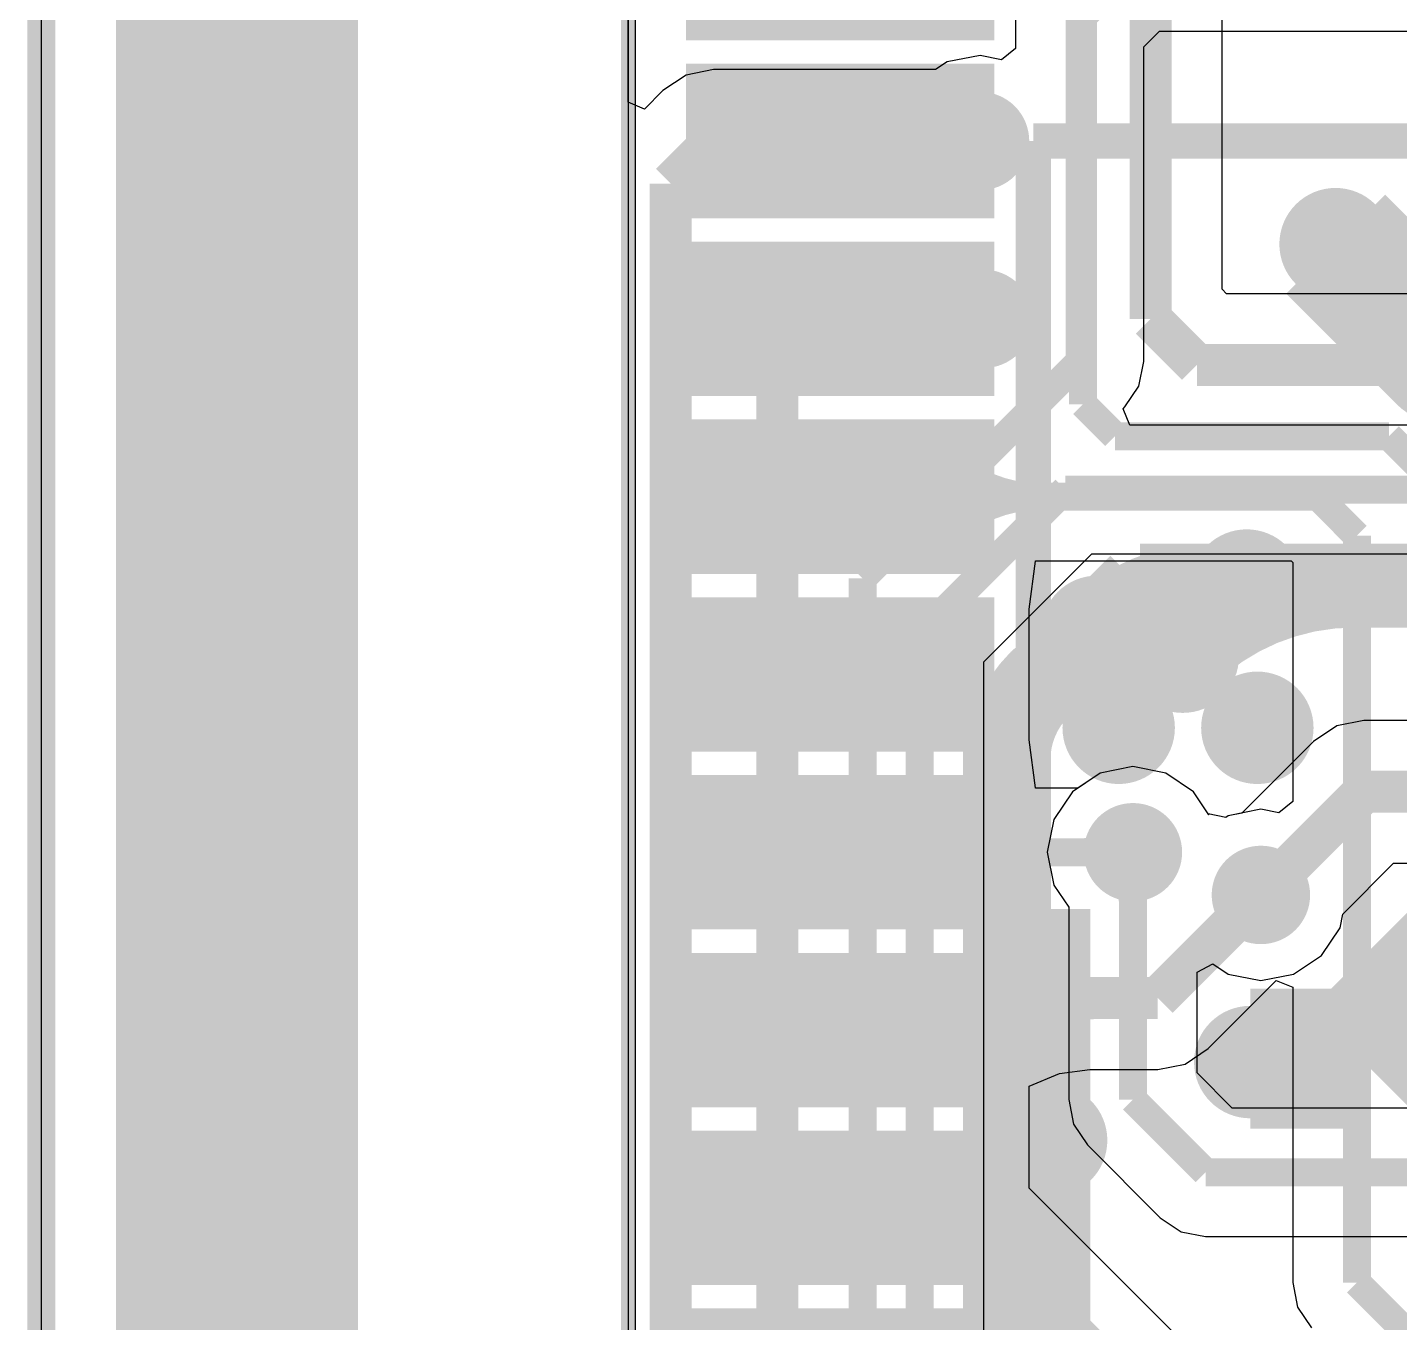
# Model space of a CAD drawing. Extents: x 81 to 196, y 150 to 213.
# Drawn here: x 81.49 to 91.3, y 192.39 to 201.64 of the extents above; entities that cross this region are included whole.
import ezdxf

# ---------------------------------------------------------------- set-up
doc = ezdxf.new("R2010")
doc.units = 0
doc.header["$MEASUREMENT"] = 0
for name, color, linetype in [('BOTTOMLAYER', 5, 'CONTINUOUS'), ('BOTTOMOVERLAY', 54, 'CONTINUOUS'), ('BOTTOMPASTE', 16, 'CONTINUOUS'), ('BOTTOMSOLDER', 6, 'CONTINUOUS'), ('KEEPOUTLAYER', 6, 'CONTINUOUS'), ('MULTILAYER', 9, 'CONTINUOUS'), ('TOPLAYER', 1, 'CONTINUOUS')]:
    doc.layers.add(name, color=color, linetype=linetype)

msp = doc.modelspace()

# ---------------------------------------------------------------- linework, layer by layer
at = {"layer": 'BOTTOMLAYER'}
for p, q in [((85.836374, 213.045426), (85.836374, 149.951826)), ((81.594574, 150.612226), (81.594574, 212.486626)), ((90.02917, 199.769189), (90.02917, 203.139426)), ((90.060737, 199.737622), (90.02917, 199.769189)), ((91.779974, 199.737622), (90.060737, 199.737622)), ((88.651189, 197.485279), (88.69616, 197.826853)), ((88.696163, 197.826853), (88.69616, 197.829211)), ((88.69616, 197.829211), (90.523126, 197.829211)), ((88.69616, 197.826853), (88.696163, 197.826853)), ((90.523126, 197.829211), (90.533759, 197.818578)), ((90.533759, 197.818578), (90.533759, 196.109928)), ((88.651189, 196.550773), (88.651189, 197.485279)), ((88.69616, 196.209199), (88.651189, 196.550773)), ((89.392374, 196.35978), (89.158265, 196.313214)), ((89.626483, 196.313214), (89.392374, 196.35978)), ((89.158265, 196.313214), (88.99907, 196.206841)), ((89.824949, 196.180601), (89.626483, 196.313214)), ((88.69616, 196.206841), (88.696163, 196.209199)), ((88.696163, 196.209199), (88.69616, 196.209199)), ((88.99907, 196.206841), (88.69616, 196.206841)), ((89.934598, 196.016501), (89.824949, 196.180601)), ((90.533759, 196.109928), (90.435585, 196.029359)), ((90.055621, 195.997025), (89.931057, 196.0218)), ((89.931057, 196.0218), (89.934598, 196.016501)), ((90.072665, 196.008414), (90.055621, 195.997025)), ((90.306774, 196.05498), (90.072665, 196.008414)), ((90.435585, 196.029359), (90.306774, 196.05498)), ((89.930653, 194.346147), (90.416426, 194.831919)), ((90.416426, 194.831919), (90.533759, 194.783316)), ((90.533759, 194.783316), (90.533759, 192.674626)), ((89.765264, 194.235636), (89.930653, 194.346147)), ((88.868349, 194.16839), (89.084371, 194.19683)), ((89.084371, 194.19683), (89.570174, 194.19683)), ((89.570174, 194.19683), (89.765264, 194.235636)), ((88.651189, 194.078438), (88.868349, 194.16839)), ((88.651189, 193.349369), (88.651189, 194.078438)), ((89.994938, 192.00562), (88.651189, 193.349369)), ((90.533759, 192.674626), (90.568684, 192.499046)), ((90.568684, 192.499046), (90.668142, 192.350194))]:
    msp.add_line(p, q, dxfattribs=at)
for points, const_width in [([(89.519374, 199.558026), (89.519374, 203.139426)], 0.299999), ([(89.036774, 198.948426), (89.036774, 201.742426)], 0.2), ([(88.300174, 200.828026), (86.801168, 200.828026)], 0.299999), ([(88.325574, 199.558026), (86.801168, 199.558026)], 0.299999), ([(89.849574, 199.227826), (89.519374, 199.558026)], 0.299999), ([(91.779974, 199.227826), (89.849574, 199.227826)], 0.299999), ([(89.265374, 198.719826), (89.036774, 198.948426)], 0.2), ([(91.221174, 198.719826), (89.265374, 198.719826)], 0.2), ([(91.475174, 198.465826), (91.221174, 198.719826)], 0.2), ([(90.713174, 198.288026), (86.801168, 198.288026)], 0.2), ([(90.992574, 198.008626), (90.713174, 198.288026)], 0.2), ([(90.992574, 192.674626), (90.992574, 198.008626)], 0.2), ([(89.392374, 195.748026), (86.801168, 195.748026)], 0.2), ([(89.570174, 194.706626), (90.306774, 195.443226)], 0.299999), ([(89.570174, 194.706626), (86.522174, 194.706626)], 0.299999), ([(88.071574, 193.208026), (86.801168, 193.208026)], 0.299999), ([(89.783775, 191.495825), (88.071574, 193.208026)], 0.299999), ([(91.449774, 192.217426), (90.992574, 192.674626)], 0.2)]:
    msp.add_lwpolyline(points, dxfattribs=dict(at, const_width=const_width))
for points, const_width in [([(88.075448, 200.828026, -0.198912), (87.563295, 201.040167)], 0.299999), ([(88.075448, 200.828026, -0.198912), (87.563295, 201.040167)], 0.299999), ([(88.075448, 200.828026, -0.198912), (87.563295, 201.040167)], 0.299999), ([(88.075448, 200.828026, -0.198912), (87.563295, 201.040167)], 0.299999), ([(88.075448, 200.828026, -0.198912), (87.563295, 201.040167)], 0.299999), ([(88.075448, 200.828026, -0.198912), (87.563295, 201.040167)], 0.299999), ([(88.075448, 200.828026, -0.198912), (87.563295, 201.040167)], 0.299999), ([(88.075448, 200.828026, -0.198912), (87.563295, 201.040167)], 0.299999), ([(87.563295, 200.615885, -0.198912), (88.075448, 200.828026)], 0.299999), ([(87.563295, 200.615885, -0.198912), (88.075448, 200.828026)], 0.299999), ([(87.563295, 200.615885, -0.198912), (88.075448, 200.828026)], 0.299999), ([(87.563295, 200.615885, -0.198912), (88.075448, 200.828026)], 0.299999), ([(87.563295, 200.615885, -0.198912), (88.075448, 200.828026)], 0.299999), ([(87.563295, 200.615885, -0.198912), (88.075448, 200.828026)], 0.299999), ([(87.563295, 200.615885, -0.198912), (88.075448, 200.828026)], 0.299999), ([(87.563295, 200.615885, -0.198912), (88.075448, 200.828026)], 0.299999), ([(88.075448, 199.558026, -0.198912), (87.563295, 199.770167)], 0.299999), ([(88.075448, 199.558026, -0.198912), (87.563295, 199.770167)], 0.299999), ([(88.075448, 199.558026, -0.198912), (87.563295, 199.770167)], 0.299999), ([(88.075448, 199.558026, -0.198912), (87.563295, 199.770167)], 0.299999), ([(88.075448, 199.558026, -0.198912), (87.563295, 199.770167)], 0.299999), ([(87.563295, 199.345885, -0.198912), (88.075448, 199.558026)], 0.299999), ([(87.563295, 199.345885, -0.198912), (88.075448, 199.558026)], 0.299999), ([(87.563295, 199.345885, -0.198912), (88.075448, 199.558026)], 0.299999), ([(87.563295, 199.345885, -0.198912), (88.075448, 199.558026)], 0.299999), ([(87.563295, 199.345885, -0.198912), (88.075448, 199.558026)], 0.299999), ([(88.196158, 198.288026, -0.198912), (87.598649, 198.535521)], 0.2), ([(88.196158, 198.288026, -0.198912), (87.598649, 198.535521)], 0.2), ([(88.196158, 198.288026, -0.198912), (87.598649, 198.535521)], 0.2), ([(88.196158, 198.288026, -0.198912), (87.598649, 198.535521)], 0.2), ([(88.196158, 198.288026, -0.198912), (87.598649, 198.535521)], 0.2), ([(88.196158, 198.288026, -0.198912), (87.598649, 198.535521)], 0.2), ([(88.196158, 198.288026, -0.198912), (87.598649, 198.535521)], 0.2), ([(88.196158, 198.288026, -0.198912), (87.598649, 198.535521)], 0.2), ([(88.696157, 198.288026, -0.198912), (88.098648, 198.535521)], 0.2), ([(88.696157, 198.288026, -0.198912), (88.098648, 198.535521)], 0.2), ([(87.598649, 198.040531, -0.198912), (88.196158, 198.288026)], 0.2), ([(87.598649, 198.040531, -0.198912), (88.196158, 198.288026)], 0.2), ([(87.598649, 198.040531, -0.198912), (88.196158, 198.288026)], 0.2), ([(87.598649, 198.040531, -0.198912), (88.196158, 198.288026)], 0.2), ([(87.598649, 198.040531, -0.198912), (88.196158, 198.288026)], 0.2), ([(87.598649, 198.040531, -0.198912), (88.196158, 198.288026)], 0.2), ([(87.598649, 198.040531, -0.198912), (88.196158, 198.288026)], 0.2), ([(87.598649, 198.040531, -0.198912), (88.196158, 198.288026)], 0.2), ([(88.098648, 198.040531, -0.198912), (88.696157, 198.288026)], 0.2), ([(88.098648, 198.040531, -0.198912), (88.696157, 198.288026)], 0.2), ([(88.196158, 195.748026, -0.198912), (87.598649, 195.995521)], 0.2), ([(88.196158, 195.748026, -0.198912), (87.598649, 195.995521)], 0.2), ([(88.196158, 195.748026, -0.198912), (87.598649, 195.995521)], 0.2), ([(88.196158, 195.748026, -0.198912), (87.598649, 195.995521)], 0.2), ([(88.196158, 195.748026, -0.198912), (87.598649, 195.995521)], 0.2), ([(88.696157, 195.748026, -0.198912), (88.098648, 195.995521)], 0.2), ([(88.696157, 195.748026, -0.198912), (88.098648, 195.995521)], 0.2), ([(89.286309, 195.854091, -0.198912), (89.030244, 195.748026)], 0.2), ([(89.286309, 195.854091, -0.198912), (89.030244, 195.748026)], 0.2), ([(89.286309, 195.854091, -0.198912), (89.030244, 195.748026)], 0.2), ([(89.286309, 195.854091, -0.198912), (89.030244, 195.748026)], 0.2), ([(89.286309, 195.854091, -0.198912), (89.030244, 195.748026)], 0.2), ([(89.286309, 195.854091, -0.198912), (89.030244, 195.748026)], 0.2), ([(89.286309, 195.854091, -0.198912), (89.030244, 195.748026)], 0.2), ([(87.598649, 195.500531, -0.198912), (88.196158, 195.748026)], 0.2), ([(87.598649, 195.500531, -0.198912), (88.196158, 195.748026)], 0.2), ([(87.598649, 195.500531, -0.198912), (88.196158, 195.748026)], 0.2), ([(87.598649, 195.500531, -0.198912), (88.196158, 195.748026)], 0.2), ([(87.598649, 195.500531, -0.198912), (88.196158, 195.748026)], 0.2), ([(88.098648, 195.500531, -0.198912), (88.696157, 195.748026)], 0.2), ([(88.098648, 195.500531, -0.198912), (88.696157, 195.748026)], 0.2), ([(89.030244, 195.748026, -0.198912), (89.286309, 195.641961)], 0.2), ([(89.030244, 195.748026, -0.198912), (89.286309, 195.641961)], 0.2), ([(89.030244, 195.748026, -0.198912), (89.286309, 195.641961)], 0.2), ([(89.030244, 195.748026, -0.198912), (89.286309, 195.641961)], 0.2), ([(89.030244, 195.748026, -0.198912), (89.286309, 195.641961)], 0.2), ([(89.030244, 195.748026, -0.198912), (89.286309, 195.641961)], 0.2), ([(89.030244, 195.748026, -0.198912), (89.286309, 195.641961)], 0.2), ([(87.351161, 194.478018, -0.198912), (87.903073, 194.706626)], 0.299999), ([(87.351161, 194.478018, -0.198912), (87.903073, 194.706626)], 0.299999), ([(87.351161, 194.478018, -0.198912), (87.903073, 194.706626)], 0.299999), ([(87.351161, 194.478018, -0.198912), (87.903073, 194.706626)], 0.299999), ([(87.351161, 194.478018, -0.198912), (87.903073, 194.706626)], 0.299999), ([(87.351161, 194.478018, -0.198912), (87.903073, 194.706626)], 0.299999), ([(87.351161, 194.478018, -0.198912), (87.903073, 194.706626)], 0.299999), ([(87.351161, 194.478018, -0.198912), (87.903073, 194.706626)], 0.299999), ([(87.563295, 194.265885, -0.198912), (88.627336, 194.706626)], 0.299999), ([(87.563295, 194.265885, -0.198912), (88.627336, 194.706626)], 0.299999), ([(87.563295, 194.265885, -0.198912), (88.627336, 194.706626)], 0.299999), ([(87.563295, 194.265885, -0.198912), (88.627336, 194.706626)], 0.299999), ([(87.563295, 194.265885, -0.198912), (88.627336, 194.706626)], 0.299999), ([(87.563295, 194.265885, -0.198912), (88.627336, 194.706626)], 0.299999), ([(87.563295, 194.265885, -0.198912), (88.627336, 194.706626)], 0.299999), ([(87.563295, 194.265885, -0.198912), (88.627336, 194.706626)], 0.299999), ([(87.85116, 194.478018, -0.198912), (88.403072, 194.706626)], 0.299999), ([(87.85116, 194.478018, -0.198912), (88.403072, 194.706626)], 0.299999), ([(88.063294, 194.265885, -0.198912), (89.127335, 194.706626)], 0.299999), ([(88.063294, 194.265885, -0.198912), (89.127335, 194.706626)], 0.299999), ([(88.075448, 193.208026, -0.198912), (87.563295, 193.420167)], 0.299999), ([(88.075448, 193.208026, -0.198912), (87.563295, 193.420167)], 0.299999), ([(88.075448, 193.208026, -0.198912), (87.563295, 193.420167)], 0.299999), ([(88.075448, 193.208026, -0.198912), (87.563295, 193.420167)], 0.299999), ([(88.075448, 193.208026, -0.198912), (87.563295, 193.420167)], 0.299999), ([(88.075448, 193.208026, -0.198912), (87.563295, 193.420167)], 0.299999), ([(88.075448, 193.208026, -0.198912), (87.563295, 193.420167)], 0.299999), ([(88.075448, 193.208026, -0.198912), (87.563295, 193.420167)], 0.299999), ([(87.563295, 192.995885, -0.198912), (88.075448, 193.208026)], 0.299999), ([(87.563295, 192.995885, -0.198912), (88.075448, 193.208026)], 0.299999), ([(87.563295, 192.995885, -0.198912), (88.075448, 193.208026)], 0.299999), ([(87.563295, 192.995885, -0.198912), (88.075448, 193.208026)], 0.299999), ([(87.563295, 192.995885, -0.198912), (88.075448, 193.208026)], 0.299999), ([(87.563295, 192.995885, -0.198912), (88.075448, 193.208026)], 0.299999), ([(87.563295, 192.995885, -0.198912), (88.075448, 193.208026)], 0.299999), ([(87.563295, 192.995885, -0.198912), (88.075448, 193.208026)], 0.299999), ([(87.851153, 192.908014, -0.198912), (88.739586, 192.540011)], 0.299999), ([(87.851153, 192.908014, -0.198912), (88.739586, 192.540011)], 0.299999)]:
    msp.add_lwpolyline(points, format="xyb", dxfattribs=dict(at, const_width=const_width))
for points, const_width in [([(87.563295, 200.965168, 1), (87.563295, 201.115165, 1)], 0.15), ([(87.563295, 200.965168, 1), (87.563295, 201.115165, 1)], 0.15), ([(87.563295, 200.965168, 1), (87.563295, 201.115165, 1)], 0.15), ([(87.563295, 200.965168, 1), (87.563295, 201.115165, 1)], 0.15), ([(87.563295, 200.965168, 1), (87.563295, 201.115165, 1)], 0.15), ([(87.563295, 200.965168, 1), (87.563295, 201.115165, 1)], 0.15), ([(87.563295, 200.965168, 1), (87.563295, 201.115165, 1)], 0.15), ([(87.563295, 200.965168, 1), (87.563295, 201.115165, 1)], 0.15), ([(88.300174, 200.703028, 1), (88.300174, 200.953024, 1)], 0.249999), ([(88.075448, 200.753027, 1), (88.075448, 200.903025, 1)], 0.15), ([(88.075448, 200.753027, 1), (88.075448, 200.903025, 1)], 0.15), ([(88.075448, 200.753027, 1), (88.075448, 200.903025, 1)], 0.15), ([(88.075448, 200.753027, 1), (88.075448, 200.903025, 1)], 0.15), ([(88.075448, 200.753027, 1), (88.075448, 200.903025, 1)], 0.15), ([(88.075448, 200.753027, 1), (88.075448, 200.903025, 1)], 0.15), ([(88.075448, 200.753027, 1), (88.075448, 200.903025, 1)], 0.15), ([(88.075448, 200.753027, 1), (88.075448, 200.903025, 1)], 0.15), ([(88.075448, 200.753027, 1), (88.075448, 200.903025, 1)], 0.15), ([(88.075448, 200.753027, 1), (88.075448, 200.903025, 1)], 0.15), ([(88.075448, 200.753027, 1), (88.075448, 200.903025, 1)], 0.15), ([(88.075448, 200.753027, 1), (88.075448, 200.903025, 1)], 0.15), ([(88.075448, 200.753027, 1), (88.075448, 200.903025, 1)], 0.15), ([(88.075448, 200.753027, 1), (88.075448, 200.903025, 1)], 0.15), ([(88.075448, 200.753027, 1), (88.075448, 200.903025, 1)], 0.15), ([(88.075448, 200.753027, 1), (88.075448, 200.903025, 1)], 0.15), ([(87.563295, 200.540887, 1), (87.563295, 200.690884, 1)], 0.15), ([(87.563295, 200.540887, 1), (87.563295, 200.690884, 1)], 0.15), ([(87.563295, 200.540887, 1), (87.563295, 200.690884, 1)], 0.15), ([(87.563295, 200.540887, 1), (87.563295, 200.690884, 1)], 0.15), ([(87.563295, 200.540887, 1), (87.563295, 200.690884, 1)], 0.15), ([(87.563295, 200.540887, 1), (87.563295, 200.690884, 1)], 0.15), ([(87.563295, 200.540887, 1), (87.563295, 200.690884, 1)], 0.15), ([(87.563295, 200.540887, 1), (87.563295, 200.690884, 1)], 0.15), ([(87.563295, 199.695168, 1), (87.563295, 199.845165, 1)], 0.15), ([(87.563295, 199.695168, 1), (87.563295, 199.845165, 1)], 0.15), ([(87.563295, 199.695168, 1), (87.563295, 199.845165, 1)], 0.15), ([(87.563295, 199.695168, 1), (87.563295, 199.845165, 1)], 0.15), ([(87.563295, 199.695168, 1), (87.563295, 199.845165, 1)], 0.15), ([(88.325574, 199.433028, 1), (88.325574, 199.683024, 1)], 0.249999), ([(88.075448, 199.483027, 1), (88.075448, 199.633025, 1)], 0.15), ([(88.075448, 199.483027, 1), (88.075448, 199.633025, 1)], 0.15), ([(88.075448, 199.483027, 1), (88.075448, 199.633025, 1)], 0.15), ([(88.075448, 199.483027, 1), (88.075448, 199.633025, 1)], 0.15), ([(88.075448, 199.483027, 1), (88.075448, 199.633025, 1)], 0.15), ([(88.075448, 199.483027, 1), (88.075448, 199.633025, 1)], 0.15), ([(88.075448, 199.483027, 1), (88.075448, 199.633025, 1)], 0.15), ([(88.075448, 199.483027, 1), (88.075448, 199.633025, 1)], 0.15), ([(88.075448, 199.483027, 1), (88.075448, 199.633025, 1)], 0.15), ([(88.075448, 199.483027, 1), (88.075448, 199.633025, 1)], 0.15), ([(87.563295, 199.270887, 1), (87.563295, 199.420884, 1)], 0.15), ([(87.563295, 199.270887, 1), (87.563295, 199.420884, 1)], 0.15), ([(87.563295, 199.270887, 1), (87.563295, 199.420884, 1)], 0.15), ([(87.563295, 199.270887, 1), (87.563295, 199.420884, 1)], 0.15), ([(87.563295, 199.270887, 1), (87.563295, 199.420884, 1)], 0.15), ([(87.598649, 198.485521, 1), (87.598649, 198.585521, 1)], 0.1), ([(87.598649, 198.485521, 1), (87.598649, 198.585521, 1)], 0.1), ([(87.598649, 198.485521, 1), (87.598649, 198.585521, 1)], 0.1), ([(87.598649, 198.485521, 1), (87.598649, 198.585521, 1)], 0.1), ([(87.598649, 198.485521, 1), (87.598649, 198.585521, 1)], 0.1), ([(87.598649, 198.485521, 1), (87.598649, 198.585521, 1)], 0.1), ([(87.598649, 198.485521, 1), (87.598649, 198.585521, 1)], 0.1), ([(87.598649, 198.485521, 1), (87.598649, 198.585521, 1)], 0.1), ([(88.098648, 198.485521, 1), (88.098648, 198.585521, 1)], 0.1), ([(88.098648, 198.485521, 1), (88.098648, 198.585521, 1)], 0.1), ([(88.196158, 198.238026, 1), (88.196158, 198.338026, 1)], 0.1), ([(88.196158, 198.238026, 1), (88.196158, 198.338026, 1)], 0.1), ([(88.196158, 198.238026, 1), (88.196158, 198.338026, 1)], 0.1), ([(88.196158, 198.238026, 1), (88.196158, 198.338026, 1)], 0.1), ([(88.196158, 198.238026, 1), (88.196158, 198.338026, 1)], 0.1), ([(88.196158, 198.238026, 1), (88.196158, 198.338026, 1)], 0.1), ([(88.196158, 198.238026, 1), (88.196158, 198.338026, 1)], 0.1), ([(88.196158, 198.238026, 1), (88.196158, 198.338026, 1)], 0.1), ([(88.196158, 198.238026, 1), (88.196158, 198.338026, 1)], 0.1), ([(88.196158, 198.238026, 1), (88.196158, 198.338026, 1)], 0.1), ([(88.196158, 198.238026, 1), (88.196158, 198.338026, 1)], 0.1), ([(88.196158, 198.238026, 1), (88.196158, 198.338026, 1)], 0.1), ([(88.196158, 198.238026, 1), (88.196158, 198.338026, 1)], 0.1), ([(88.196158, 198.238026, 1), (88.196158, 198.338026, 1)], 0.1), ([(88.196158, 198.238026, 1), (88.196158, 198.338026, 1)], 0.1), ([(88.196158, 198.238026, 1), (88.196158, 198.338026, 1)], 0.1), ([(88.696157, 198.238026, 1), (88.696157, 198.338026, 1)], 0.1), ([(88.696157, 198.238026, 1), (88.696157, 198.338026, 1)], 0.1), ([(88.696157, 198.238026, 1), (88.696157, 198.338026, 1)], 0.1), ([(88.696157, 198.238026, 1), (88.696157, 198.338026, 1)], 0.1), ([(87.598649, 197.990531, 1), (87.598649, 198.090531, 1)], 0.1), ([(87.598649, 197.990531, 1), (87.598649, 198.090531, 1)], 0.1), ([(87.598649, 197.990531, 1), (87.598649, 198.090531, 1)], 0.1), ([(87.598649, 197.990531, 1), (87.598649, 198.090531, 1)], 0.1), ([(87.598649, 197.990531, 1), (87.598649, 198.090531, 1)], 0.1), ([(87.598649, 197.990531, 1), (87.598649, 198.090531, 1)], 0.1), ([(87.598649, 197.990531, 1), (87.598649, 198.090531, 1)], 0.1), ([(87.598649, 197.990531, 1), (87.598649, 198.090531, 1)], 0.1), ([(88.098648, 197.990531, 1), (88.098648, 198.090531, 1)], 0.1), ([(88.098648, 197.990531, 1), (88.098648, 198.090531, 1)], 0.1), ([(87.598649, 195.945521, 1), (87.598649, 196.045521, 1)], 0.1), ([(87.598649, 195.945521, 1), (87.598649, 196.045521, 1)], 0.1), ([(87.598649, 195.945521, 1), (87.598649, 196.045521, 1)], 0.1), ([(87.598649, 195.945521, 1), (87.598649, 196.045521, 1)], 0.1), ([(87.598649, 195.945521, 1), (87.598649, 196.045521, 1)], 0.1), ([(88.098648, 195.945521, 1), (88.098648, 196.045521, 1)], 0.1), ([(88.098648, 195.945521, 1), (88.098648, 196.045521, 1)], 0.1), ([(89.392374, 195.623028, 1), (89.392374, 195.873024, 1)], 0.249999), ([(89.286309, 195.804091, 1), (89.286309, 195.904091, 1)], 0.1), ([(89.286309, 195.804091, 1), (89.286309, 195.904091, 1)], 0.1), ([(89.286309, 195.804091, 1), (89.286309, 195.904091, 1)], 0.1), ([(89.286309, 195.804091, 1), (89.286309, 195.904091, 1)], 0.1), ([(89.286309, 195.804091, 1), (89.286309, 195.904091, 1)], 0.1), ([(89.286309, 195.804091, 1), (89.286309, 195.904091, 1)], 0.1), ([(89.286309, 195.804091, 1), (89.286309, 195.904091, 1)], 0.1), ([(88.196158, 195.698026, 1), (88.196158, 195.798026, 1)], 0.1), ([(88.196158, 195.698026, 1), (88.196158, 195.798026, 1)], 0.1), ([(88.196158, 195.698026, 1), (88.196158, 195.798026, 1)], 0.1), ([(88.196158, 195.698026, 1), (88.196158, 195.798026, 1)], 0.1), ([(88.196158, 195.698026, 1), (88.196158, 195.798026, 1)], 0.1), ([(88.196158, 195.698026, 1), (88.196158, 195.798026, 1)], 0.1), ([(88.196158, 195.698026, 1), (88.196158, 195.798026, 1)], 0.1), ([(88.196158, 195.698026, 1), (88.196158, 195.798026, 1)], 0.1), ([(88.196158, 195.698026, 1), (88.196158, 195.798026, 1)], 0.1), ([(88.196158, 195.698026, 1), (88.196158, 195.798026, 1)], 0.1), ([(88.696157, 195.698026, 1), (88.696157, 195.798026, 1)], 0.1), ([(88.696157, 195.698026, 1), (88.696157, 195.798026, 1)], 0.1), ([(88.696157, 195.698026, 1), (88.696157, 195.798026, 1)], 0.1), ([(88.696157, 195.698026, 1), (88.696157, 195.798026, 1)], 0.1), ([(89.030244, 195.698026, 1), (89.030244, 195.798026, 1)], 0.1), ([(89.030244, 195.698026, 1), (89.030244, 195.798026, 1)], 0.1), ([(89.030244, 195.698026, 1), (89.030244, 195.798026, 1)], 0.1), ([(89.030244, 195.698026, 1), (89.030244, 195.798026, 1)], 0.1), ([(89.030244, 195.698026, 1), (89.030244, 195.798026, 1)], 0.1), ([(89.030244, 195.698026, 1), (89.030244, 195.798026, 1)], 0.1), ([(89.030244, 195.698026, 1), (89.030244, 195.798026, 1)], 0.1), ([(89.030244, 195.698026, 1), (89.030244, 195.798026, 1)], 0.1), ([(89.030244, 195.698026, 1), (89.030244, 195.798026, 1)], 0.1), ([(89.030244, 195.698026, 1), (89.030244, 195.798026, 1)], 0.1), ([(89.030244, 195.698026, 1), (89.030244, 195.798026, 1)], 0.1), ([(89.030244, 195.698026, 1), (89.030244, 195.798026, 1)], 0.1), ([(89.030244, 195.698026, 1), (89.030244, 195.798026, 1)], 0.1), ([(89.030244, 195.698026, 1), (89.030244, 195.798026, 1)], 0.1), ([(89.286309, 195.591961, 1), (89.286309, 195.691961, 1)], 0.1), ([(89.286309, 195.591961, 1), (89.286309, 195.691961, 1)], 0.1), ([(89.286309, 195.591961, 1), (89.286309, 195.691961, 1)], 0.1), ([(89.286309, 195.591961, 1), (89.286309, 195.691961, 1)], 0.1), ([(89.286309, 195.591961, 1), (89.286309, 195.691961, 1)], 0.1), ([(89.286309, 195.591961, 1), (89.286309, 195.691961, 1)], 0.1), ([(89.286309, 195.591961, 1), (89.286309, 195.691961, 1)], 0.1), ([(90.306774, 195.318228, 1), (90.306774, 195.568224, 1)], 0.249999), ([(87.598649, 195.450531, 1), (87.598649, 195.550531, 1)], 0.1), ([(87.598649, 195.450531, 1), (87.598649, 195.550531, 1)], 0.1), ([(87.598649, 195.450531, 1), (87.598649, 195.550531, 1)], 0.1), ([(87.598649, 195.450531, 1), (87.598649, 195.550531, 1)], 0.1), ([(87.598649, 195.450531, 1), (87.598649, 195.550531, 1)], 0.1), ([(88.098648, 195.450531, 1), (88.098648, 195.550531, 1)], 0.1), ([(88.098648, 195.450531, 1), (88.098648, 195.550531, 1)], 0.1), ([(87.903073, 194.631627, 1), (87.903073, 194.781625, 1)], 0.15), ([(87.903073, 194.631627, 1), (87.903073, 194.781625, 1)], 0.15), ([(87.903073, 194.631627, 1), (87.903073, 194.781625, 1)], 0.15), ([(87.903073, 194.631627, 1), (87.903073, 194.781625, 1)], 0.15), ([(87.903073, 194.631627, 1), (87.903073, 194.781625, 1)], 0.15), ([(87.903073, 194.631627, 1), (87.903073, 194.781625, 1)], 0.15), ([(87.903073, 194.631627, 1), (87.903073, 194.781625, 1)], 0.15), ([(87.903073, 194.631627, 1), (87.903073, 194.781625, 1)], 0.15), ([(88.403072, 194.631627, 1), (88.403072, 194.781625, 1)], 0.15), ([(88.403072, 194.631627, 1), (88.403072, 194.781625, 1)], 0.15), ([(88.627336, 194.631627, 1), (88.627336, 194.781625, 1)], 0.15), ([(88.627336, 194.631627, 1), (88.627336, 194.781625, 1)], 0.15), ([(88.627336, 194.631627, 1), (88.627336, 194.781625, 1)], 0.15), ([(88.627336, 194.631627, 1), (88.627336, 194.781625, 1)], 0.15), ([(88.627336, 194.631627, 1), (88.627336, 194.781625, 1)], 0.15), ([(88.627336, 194.631627, 1), (88.627336, 194.781625, 1)], 0.15), ([(88.627336, 194.631627, 1), (88.627336, 194.781625, 1)], 0.15), ([(88.627336, 194.631627, 1), (88.627336, 194.781625, 1)], 0.15), ([(89.127335, 194.631627, 1), (89.127335, 194.781625, 1)], 0.15), ([(89.127335, 194.631627, 1), (89.127335, 194.781625, 1)], 0.15), ([(87.351161, 194.40302, 1), (87.351161, 194.553017, 1)], 0.15), ([(87.351161, 194.40302, 1), (87.351161, 194.553017, 1)], 0.15), ([(87.351161, 194.40302, 1), (87.351161, 194.553017, 1)], 0.15), ([(87.351161, 194.40302, 1), (87.351161, 194.553017, 1)], 0.15), ([(87.351161, 194.40302, 1), (87.351161, 194.553017, 1)], 0.15), ([(87.351161, 194.40302, 1), (87.351161, 194.553017, 1)], 0.15), ([(87.351161, 194.40302, 1), (87.351161, 194.553017, 1)], 0.15), ([(87.351161, 194.40302, 1), (87.351161, 194.553017, 1)], 0.15), ([(87.85116, 194.40302, 1), (87.85116, 194.553017, 1)], 0.15), ([(87.85116, 194.40302, 1), (87.85116, 194.553017, 1)], 0.15), ([(87.563295, 194.190887, 1), (87.563295, 194.340884, 1)], 0.15), ([(87.563295, 194.190887, 1), (87.563295, 194.340884, 1)], 0.15), ([(87.563295, 194.190887, 1), (87.563295, 194.340884, 1)], 0.15), ([(87.563295, 194.190887, 1), (87.563295, 194.340884, 1)], 0.15), ([(87.563295, 194.190887, 1), (87.563295, 194.340884, 1)], 0.15), ([(87.563295, 194.190887, 1), (87.563295, 194.340884, 1)], 0.15), ([(87.563295, 194.190887, 1), (87.563295, 194.340884, 1)], 0.15), ([(87.563295, 194.190887, 1), (87.563295, 194.340884, 1)], 0.15), ([(88.063294, 194.190887, 1), (88.063294, 194.340884, 1)], 0.15), ([(88.063294, 194.190887, 1), (88.063294, 194.340884, 1)], 0.15), ([(87.563295, 193.345168, 1), (87.563295, 193.495165, 1)], 0.15), ([(87.563295, 193.345168, 1), (87.563295, 193.495165, 1)], 0.15), ([(87.563295, 193.345168, 1), (87.563295, 193.495165, 1)], 0.15), ([(87.563295, 193.345168, 1), (87.563295, 193.495165, 1)], 0.15), ([(87.563295, 193.345168, 1), (87.563295, 193.495165, 1)], 0.15), ([(87.563295, 193.345168, 1), (87.563295, 193.495165, 1)], 0.15), ([(87.563295, 193.345168, 1), (87.563295, 193.495165, 1)], 0.15), ([(87.563295, 193.345168, 1), (87.563295, 193.495165, 1)], 0.15), ([(88.075448, 193.133027, 1), (88.075448, 193.283025, 1)], 0.15), ([(88.075448, 193.133027, 1), (88.075448, 193.283025, 1)], 0.15), ([(88.075448, 193.133027, 1), (88.075448, 193.283025, 1)], 0.15), ([(88.075448, 193.133027, 1), (88.075448, 193.283025, 1)], 0.15), ([(88.075448, 193.133027, 1), (88.075448, 193.283025, 1)], 0.15), ([(88.075448, 193.133027, 1), (88.075448, 193.283025, 1)], 0.15), ([(88.075448, 193.133027, 1), (88.075448, 193.283025, 1)], 0.15), ([(88.075448, 193.133027, 1), (88.075448, 193.283025, 1)], 0.15), ([(88.075448, 193.133027, 1), (88.075448, 193.283025, 1)], 0.15), ([(88.075448, 193.133027, 1), (88.075448, 193.283025, 1)], 0.15), ([(88.075448, 193.133027, 1), (88.075448, 193.283025, 1)], 0.15), ([(88.075448, 193.133027, 1), (88.075448, 193.283025, 1)], 0.15), ([(88.075448, 193.133027, 1), (88.075448, 193.283025, 1)], 0.15), ([(88.075448, 193.133027, 1), (88.075448, 193.283025, 1)], 0.15), ([(88.075448, 193.133027, 1), (88.075448, 193.283025, 1)], 0.15), ([(88.075448, 193.133027, 1), (88.075448, 193.283025, 1)], 0.15), ([(87.563295, 192.920887, 1), (87.563295, 193.070884, 1)], 0.15), ([(87.563295, 192.920887, 1), (87.563295, 193.070884, 1)], 0.15), ([(87.563295, 192.920887, 1), (87.563295, 193.070884, 1)], 0.15), ([(87.563295, 192.920887, 1), (87.563295, 193.070884, 1)], 0.15), ([(87.563295, 192.920887, 1), (87.563295, 193.070884, 1)], 0.15), ([(87.563295, 192.920887, 1), (87.563295, 193.070884, 1)], 0.15), ([(87.563295, 192.920887, 1), (87.563295, 193.070884, 1)], 0.15), ([(87.563295, 192.920887, 1), (87.563295, 193.070884, 1)], 0.15), ([(87.851153, 192.833015, 1), (87.851153, 192.983012, 1)], 0.15), ([(87.851153, 192.833015, 1), (87.851153, 192.983012, 1)], 0.15), ([(88.739586, 192.465012, 1), (88.739586, 192.61501, 1)], 0.15), ([(88.739586, 192.465012, 1), (88.739586, 192.61501, 1)], 0.15)]:
    msp.add_lwpolyline(points, format="xyb", close=True, dxfattribs=dict(at, const_width=const_width))
for points in [[(83.855174, 150.790026), (83.855174, 212.562826), (82.127974, 150.790026), (82.127974, 212.562826)], [(86.301194, 200.378014), (88.30119, 200.378014), (86.301194, 201.278038), (88.30119, 201.278038)], [(86.301194, 199.108014), (88.30119, 199.108014), (86.301194, 200.008038), (88.30119, 200.008038)], [(86.301194, 197.838014), (88.30119, 197.838014), (86.301194, 198.738038), (88.30119, 198.738038)], [(86.301194, 196.568014), (88.30119, 196.568014), (86.301194, 197.468038), (88.30119, 197.468038)], [(86.301194, 195.298014), (88.30119, 195.298014), (86.301194, 196.198038), (88.30119, 196.198038)], [(86.301194, 194.028014), (88.30119, 194.028014), (86.301194, 194.928038), (88.30119, 194.928038)], [(86.301194, 192.758014), (88.30119, 192.758014), (86.301194, 193.658038), (88.30119, 193.658038)]]:
    msp.add_solid(points, dxfattribs=at)
at = {"layer": 'BOTTOMOVERLAY'}
for points, const_width in [([(85.785574, 149.951826), (85.785574, 213.045426)], 0.1), ([(93.761174, 200.828026), (88.681174, 200.828026)], 0.254), ([(88.681174, 181.778026), (88.681174, 200.828026)], 0.254)]:
    msp.add_lwpolyline(points, dxfattribs=dict(at, const_width=const_width))
at = {"layer": 'BOTTOMPASTE'}
for points in [[(83.855174, 150.790026), (83.855174, 212.562826), (82.127974, 150.790026), (82.127974, 212.562826)], [(86.301194, 200.378014), (88.30119, 200.378014), (86.301194, 201.278038), (88.30119, 201.278038)], [(86.301194, 199.108014), (88.30119, 199.108014), (86.301194, 200.008038), (88.30119, 200.008038)], [(86.301194, 197.838014), (88.30119, 197.838014), (86.301194, 198.738038), (88.30119, 198.738038)], [(86.301194, 196.568014), (88.30119, 196.568014), (86.301194, 197.468038), (88.30119, 197.468038)], [(86.301194, 195.298014), (88.30119, 195.298014), (86.301194, 196.198038), (88.30119, 196.198038)], [(86.301194, 194.028014), (88.30119, 194.028014), (86.301194, 194.928038), (88.30119, 194.928038)], [(86.301194, 192.758014), (88.30119, 192.758014), (86.301194, 193.658038), (88.30119, 193.658038)]]:
    msp.add_solid(points, dxfattribs=at)
at = {"layer": 'BOTTOMSOLDER'}
for points, const_width in [([(88.300174, 200.652228, 1), (88.300174, 201.003824, 1)], 0.351599), ([(90.840174, 199.890626, 1), (90.840174, 200.292226, 1)], 0.401599), ([(88.325574, 199.382228, 1), (88.325574, 199.733824, 1)], 0.351599), ([(90.205174, 197.452226, 1), (90.205174, 197.853826, 1)], 0.401599), ([(89.138374, 197.122026, 1), (89.138374, 197.523626, 1)], 0.401599), ([(89.747974, 196.944226, 1), (89.747974, 197.345826, 1)], 0.401599), ([(89.290774, 196.436226, 1), (89.290774, 196.837826, 1)], 0.401599), ([(90.281374, 196.436226, 1), (90.281374, 196.837826, 1)], 0.401599), ([(89.392374, 195.572228, 1), (89.392374, 195.923824, 1)], 0.351599), ([(90.306774, 195.267428, 1), (90.306774, 195.619024, 1)], 0.351599), ([(90.230574, 194.048626, 1), (90.230574, 194.450226, 1)], 0.401599), ([(88.808174, 193.489826, 1), (88.808174, 193.891426, 1)], 0.401599)]:
    msp.add_lwpolyline(points, format="xyb", close=True, dxfattribs=dict(at, const_width=const_width))
for points in [[(83.855174, 150.790026), (83.855174, 212.562826), (82.127974, 150.790026), (82.127974, 212.562826)], [(86.199594, 201.546414), (88.40279, 201.546414), (86.199594, 202.649638), (88.40279, 202.649638)], [(86.199594, 200.276414), (88.40279, 200.276414), (86.199594, 201.379638), (88.40279, 201.379638)], [(86.199594, 199.006414), (88.40279, 199.006414), (86.199594, 200.109638), (88.40279, 200.109638)], [(86.199594, 197.736414), (88.40279, 197.736414), (86.199594, 198.839638), (88.40279, 198.839638)], [(86.199594, 196.466414), (88.40279, 196.466414), (86.199594, 197.569638), (88.40279, 197.569638)], [(86.199594, 195.196414), (88.40279, 195.196414), (86.199594, 196.299638), (88.40279, 196.299638)], [(86.199594, 193.926414), (88.40279, 193.926414), (86.199594, 195.029638), (88.40279, 195.029638)], [(86.199594, 192.656414), (88.40279, 192.656414), (86.199594, 193.759638), (88.40279, 193.759638)], [(86.199594, 191.386414), (88.40279, 191.386414), (86.199594, 192.489638), (88.40279, 192.489638)]]:
    msp.add_solid(points, dxfattribs=at)
at = {"layer": 'KEEPOUTLAYER', "const_width": 0.2}
msp.add_lwpolyline([(81.594574, 190.795026), (81.594574, 211.724626)], dxfattribs=at)
at = {"layer": 'MULTILAYER', "const_width": 0.249999}
for points in [[(88.300174, 200.703028, 1), (88.300174, 200.953024, 1)], [(88.325574, 199.433028, 1), (88.325574, 199.683024, 1)], [(89.392374, 195.623028, 1), (89.392374, 195.873024, 1)], [(90.306774, 195.318228, 1), (90.306774, 195.568224, 1)]]:
    msp.add_lwpolyline(points, format="xyb", close=True, dxfattribs=at)
at = {"layer": 'TOPLAYER'}
for p, q in [((85.785574, 213.045426), (85.785574, 149.926426)), ((81.594574, 150.612226), (81.594574, 212.562826)), ((85.785574, 201.10532), (85.785574, 205.250565)), ((88.552559, 201.691626), (88.552559, 201.489676)), ((89.470189, 201.501578), (89.582422, 201.613811)), ((89.582422, 201.613811), (104.11207, 201.613811)), ((88.552559, 201.489676), (88.454385, 201.409107)), ((89.470189, 199.253226), (89.470189, 201.501578)), ((88.066065, 201.393214), (87.983167, 201.337822)), ((88.300174, 201.43978), (88.066065, 201.393214)), ((88.454385, 201.409107), (88.300174, 201.43978)), ((86.200084, 201.299016), (86.034695, 201.188508)), ((86.395174, 201.337822), (86.200084, 201.299016)), ((87.983167, 201.337822), (86.395174, 201.337822)), ((86.034695, 201.188508), (85.902907, 201.05672)), ((85.902907, 201.05672), (85.785574, 201.10532)), ((89.435264, 199.077646), (89.470189, 199.253226)), ((89.335806, 198.928794), (89.435264, 199.077646)), ((89.321986, 198.914974), (89.335806, 198.928794)), ((89.370588, 198.797641), (89.321986, 198.914974)), ((100.812786, 198.797641), (89.370588, 198.797641)), ((88.327189, 197.107378), (89.099822, 197.880011)), ((89.099822, 197.880011), (100.62274, 197.880011)), ((88.327189, 189.435674), (88.327189, 197.107378)), ((90.848284, 196.650816), (90.682895, 196.540305)), ((91.043374, 196.689622), (90.848284, 196.650816)), ((91.357133, 196.689622), (91.043374, 196.689622)), ((90.682895, 196.540305), (90.170455, 196.027865)), ((89.392374, 196.35978), (89.158265, 196.313214)), ((89.626483, 196.313214), (89.392374, 196.35978)), ((89.158265, 196.313214), (88.959799, 196.180601)), ((89.824949, 196.180601), (89.626483, 196.313214)), ((88.959799, 196.180601), (88.827186, 195.982135)), ((89.934598, 196.016501), (89.824949, 196.180601)), ((88.827186, 195.982135), (88.78062, 195.748026)), ((90.055621, 195.997025), (89.931057, 196.0218)), ((89.931057, 196.0218), (89.934598, 196.016501)), ((90.072665, 196.008414), (90.055621, 195.997025)), ((90.170455, 196.027865), (90.072665, 196.008414)), ((88.78062, 195.748026), (88.827186, 195.513917)), ((90.891413, 195.306907), (91.254537, 195.67003)), ((91.254537, 195.67003), (100.103209, 195.67003)), ((88.827186, 195.513917), (88.933559, 195.354722)), ((88.933559, 195.354722), (88.933559, 193.981659)), ((90.871962, 195.209117), (90.891413, 195.306907)), ((90.739349, 195.010651), (90.871962, 195.209117)), ((90.540883, 194.878038), (90.739349, 195.010651)), ((89.851189, 194.891317), (89.963196, 194.951185)), ((89.851189, 194.171707), (89.851189, 194.891317)), ((89.963196, 194.951185), (90.072665, 194.878038)), ((90.072665, 194.878038), (90.306774, 194.831472)), ((90.306774, 194.831472), (90.540883, 194.878038)), ((90.102055, 193.920841), (89.851189, 194.171707)), ((88.933559, 193.981659), (88.968484, 193.806077)), ((97.748974, 193.920841), (90.102055, 193.920841)), ((88.968484, 193.806077), (89.067942, 193.657228)), ((89.067942, 193.657228), (89.587576, 193.137594)), ((89.587576, 193.137594), (89.736425, 193.038136)), ((89.736425, 193.038136), (89.912002, 193.003211)), ((89.912002, 193.003211), (89.912005, 193.003208)), ((89.912005, 193.003208), (89.912005, 193.003211)), ((89.912005, 193.003211), (89.912007, 193.003208)), ((89.912007, 193.003208), (89.912007, 193.003211)), ((89.912007, 193.003211), (96.406716, 193.003211))]:
    msp.add_line(p, q, dxfattribs=at)
for points, const_width in [([(89.011374, 201.691626), (89.392374, 202.072626)], 0.2), ([(89.011374, 199.253226), (89.011374, 201.691626)], 0.2), ([(86.090374, 200.523226), (86.395174, 200.828026)], 0.299999), ([(88.300174, 200.828026), (86.395174, 200.828026)], 0.299999), ([(86.090374, 180.000026), (86.090374, 200.523226)], 0.299999), ([(91.627574, 199.304026), (90.840174, 200.091426)], 1.000001), ([(101.050974, 199.304026), (91.627574, 199.304026)], 1.000001), ([(86.776174, 199.329426), (87.004774, 199.558026)], 0.299999), ([(88.325574, 199.558026), (87.004774, 199.558026)], 0.299999), ([(86.852374, 174.831126), (86.852374, 199.316726)], 0.299999), ([(87.461974, 197.703826), (89.011374, 199.253226)], 0.2), ([(87.868374, 197.297426), (88.909774, 198.338826)], 0.2), ([(100.812788, 198.338826), (88.909774, 198.338826)], 0.2), ([(88.477974, 196.687826), (89.443174, 197.653026)], 0.599999), ([(95.208974, 197.653026), (89.443174, 197.653026)], 0.599999), ([(87.461974, 174.234226), (87.461974, 197.703826)], 0.2), ([(87.868374, 189.245626), (87.868374, 197.297426)], 0.2), ([(88.477974, 189.779026), (88.477974, 196.687826)], 0.599999), ([(90.306774, 195.443226), (91.043374, 196.179826)], 0.299999), ([(100.314374, 196.179826), (91.043374, 196.179826)], 0.299999), ([(89.392374, 193.981659), (89.392374, 195.748026)], 0.2), ([(91.017974, 194.274826), (91.856174, 195.113026)], 1.000001), ([(91.017974, 194.274826), (90.230574, 194.274826)], 1.000001), ([(89.912007, 193.462026), (89.392374, 193.981659)], 0.2), ([(97.748974, 193.462026), (89.912007, 193.462026)], 0.2)]:
    msp.add_lwpolyline(points, dxfattribs=dict(at, const_width=const_width))
for points, const_width in [([(88.300174, 200.703028, 1), (88.300174, 200.953024, 1)], 0.249999), ([(90.840174, 199.941426, 1), (90.840174, 200.241426, 1)], 0.299999), ([(88.325574, 199.433028, 1), (88.325574, 199.683024, 1)], 0.249999), ([(91.627615, 199.054027, 1), (91.627615, 199.554026, 1)], 0.499999), ([(91.627615, 199.054027, 1), (91.627615, 199.554026, 1)], 0.499999), ([(89.935548, 197.503026, 1), (89.935548, 197.803026, 1)], 0.299999), ([(89.935548, 197.503026, 1), (89.935548, 197.803026, 1)], 0.299999), ([(89.935548, 197.503026, 1), (89.935548, 197.803026, 1)], 0.299999), ([(89.935548, 197.503026, 1), (89.935548, 197.803026, 1)], 0.299999), ([(89.935548, 197.503026, 1), (89.935548, 197.803026, 1)], 0.299999), ([(89.935548, 197.503026, 1), (89.935548, 197.803026, 1)], 0.299999), ([(89.935548, 197.503026, 1), (89.935548, 197.803026, 1)], 0.299999), ([(90.205174, 197.503026, 1), (90.205174, 197.803026, 1)], 0.299999), ([(90.974395, 197.503026, 1), (90.974395, 197.803026, 1)], 0.299999), ([(90.974395, 197.503026, 1), (90.974395, 197.803026, 1)], 0.299999), ([(90.974395, 197.503026, 1), (90.974395, 197.803026, 1)], 0.299999), ([(90.974395, 197.503026, 1), (90.974395, 197.803026, 1)], 0.299999), ([(90.974395, 197.503026, 1), (90.974395, 197.803026, 1)], 0.299999), ([(90.974395, 197.503026, 1), (90.974395, 197.803026, 1)], 0.299999), ([(90.974395, 197.503026, 1), (90.974395, 197.803026, 1)], 0.299999), ([(89.138374, 197.172826, 1), (89.138374, 197.472826, 1)], 0.299999), ([(89.138374, 197.172826, 1), (89.138374, 197.472826, 1)], 0.299999), ([(89.138374, 197.172826, 1), (89.138374, 197.472826, 1)], 0.299999), ([(89.138374, 197.172826, 1), (89.138374, 197.472826, 1)], 0.299999), ([(89.138374, 197.172826, 1), (89.138374, 197.472826, 1)], 0.299999), ([(89.138374, 197.172826, 1), (89.138374, 197.472826, 1)], 0.299999), ([(89.138374, 197.172826, 1), (89.138374, 197.472826, 1)], 0.299999), ([(89.138374, 197.172826, 1), (89.138374, 197.472826, 1)], 0.299999), ([(89.747974, 196.995026, 1), (89.747974, 197.295026, 1)], 0.299999), ([(89.747974, 196.995026, 1), (89.747974, 197.295026, 1)], 0.299999), ([(89.747974, 196.995026, 1), (89.747974, 197.295026, 1)], 0.299999), ([(89.747974, 196.995026, 1), (89.747974, 197.295026, 1)], 0.299999), ([(89.747974, 196.995026, 1), (89.747974, 197.295026, 1)], 0.299999), ([(89.747974, 196.995026, 1), (89.747974, 197.295026, 1)], 0.299999), ([(89.747974, 196.995026, 1), (89.747974, 197.295026, 1)], 0.299999), ([(89.747974, 196.995026, 1), (89.747974, 197.295026, 1)], 0.299999), ([(88.731974, 196.817226, 1), (88.731974, 197.117226, 1)], 0.299999), ([(88.731974, 196.817226, 1), (88.731974, 197.117226, 1)], 0.299999), ([(88.731974, 196.817226, 1), (88.731974, 197.117226, 1)], 0.299999), ([(88.731974, 196.817226, 1), (88.731974, 197.117226, 1)], 0.299999), ([(88.731974, 196.817226, 1), (88.731974, 197.117226, 1)], 0.299999), ([(88.718901, 196.778753, 1), (88.718901, 197.078752, 1)], 0.299999), ([(88.718901, 196.778753, 1), (88.718901, 197.078752, 1)], 0.299999), ([(88.718901, 196.778753, 1), (88.718901, 197.078752, 1)], 0.299999), ([(88.718901, 196.778753, 1), (88.718901, 197.078752, 1)], 0.299999), ([(88.718901, 196.778753, 1), (88.718901, 197.078752, 1)], 0.299999), ([(88.477974, 196.204017, 1), (88.477974, 196.504016, 1)], 0.299999), ([(88.477974, 196.204017, 1), (88.477974, 196.504016, 1)], 0.299999), ([(88.477974, 196.204017, 1), (88.477974, 196.504016, 1)], 0.299999), ([(88.477974, 196.204017, 1), (88.477974, 196.504016, 1)], 0.299999), ([(88.477974, 196.204017, 1), (88.477974, 196.504016, 1)], 0.299999), ([(88.503374, 196.258426, 1), (88.503374, 196.558426, 1)], 0.299999), ([(88.503374, 196.258426, 1), (88.503374, 196.558426, 1)], 0.299999), ([(88.503374, 196.258426, 1), (88.503374, 196.558426, 1)], 0.299999), ([(88.503374, 196.258426, 1), (88.503374, 196.558426, 1)], 0.299999), ([(88.503374, 196.258426, 1), (88.503374, 196.558426, 1)], 0.299999), ([(89.392374, 195.623028, 1), (89.392374, 195.873024, 1)], 0.249999), ([(89.286309, 195.591961, 1), (89.286309, 195.691961, 1)], 0.1), ([(89.286309, 195.591961, 1), (89.286309, 195.691961, 1)], 0.1), ([(89.286309, 195.591961, 1), (89.286309, 195.691961, 1)], 0.1), ([(89.286309, 195.591961, 1), (89.286309, 195.691961, 1)], 0.1), ([(89.286309, 195.591961, 1), (89.286309, 195.691961, 1)], 0.1), ([(89.286309, 195.591961, 1), (89.286309, 195.691961, 1)], 0.1), ([(89.286309, 195.591961, 1), (89.286309, 195.691961, 1)], 0.1), ([(89.498439, 195.591961, 1), (89.498439, 195.691961, 1)], 0.1), ([(89.498439, 195.591961, 1), (89.498439, 195.691961, 1)], 0.1), ([(89.498439, 195.591961, 1), (89.498439, 195.691961, 1)], 0.1), ([(89.498439, 195.591961, 1), (89.498439, 195.691961, 1)], 0.1), ([(89.498439, 195.591961, 1), (89.498439, 195.691961, 1)], 0.1), ([(89.498439, 195.591961, 1), (89.498439, 195.691961, 1)], 0.1), ([(89.498439, 195.591961, 1), (89.498439, 195.691961, 1)], 0.1), ([(90.306774, 195.318228, 1), (90.306774, 195.568224, 1)], 0.249999), ([(89.392374, 195.335896, 1), (89.392374, 195.435896, 1)], 0.1), ([(89.392374, 195.335896, 1), (89.392374, 195.435896, 1)], 0.1), ([(89.392374, 195.335896, 1), (89.392374, 195.435896, 1)], 0.1), ([(89.392374, 195.335896, 1), (89.392374, 195.435896, 1)], 0.1), ([(89.392374, 195.335896, 1), (89.392374, 195.435896, 1)], 0.1), ([(89.392374, 195.335896, 1), (89.392374, 195.435896, 1)], 0.1), ([(89.392374, 195.335896, 1), (89.392374, 195.435896, 1)], 0.1), ([(89.392374, 195.335896, 1), (89.392374, 195.435896, 1)], 0.1), ([(89.392374, 195.335896, 1), (89.392374, 195.435896, 1)], 0.1), ([(89.392374, 195.335896, 1), (89.392374, 195.435896, 1)], 0.1), ([(89.392374, 195.335896, 1), (89.392374, 195.435896, 1)], 0.1), ([(89.392374, 195.335896, 1), (89.392374, 195.435896, 1)], 0.1), ([(89.392374, 195.335896, 1), (89.392374, 195.435896, 1)], 0.1), ([(89.392374, 195.335896, 1), (89.392374, 195.435896, 1)], 0.1), ([(88.477974, 194.3378, 1), (88.477974, 194.6378, 1)], 0.299999), ([(88.477974, 194.3378, 1), (88.477974, 194.6378, 1)], 0.299999), ([(90.230574, 194.099426, 1), (90.230574, 194.399426, 1)], 0.299999), ([(88.808174, 193.540626, 1), (88.808174, 193.840626, 1)], 0.299999), ([(88.808174, 193.540626, 1), (88.808174, 193.840626, 1)], 0.299999), ([(88.808174, 193.540626, 1), (88.808174, 193.840626, 1)], 0.299999), ([(88.808174, 193.540626, 1), (88.808174, 193.840626, 1)], 0.299999), ([(88.808174, 193.540626, 1), (88.808174, 193.840626, 1)], 0.299999), ([(88.477974, 192.743452, 1), (88.477974, 193.043452, 1)], 0.299999), ([(88.477974, 192.743452, 1), (88.477974, 193.043452, 1)], 0.299999)]:
    msp.add_lwpolyline(points, format="xyb", close=True, dxfattribs=dict(at, const_width=const_width))
for points, const_width in [([(92.611915, 199.861597, -0.263558), (91.627615, 199.304026)], 1.000001), ([(92.611915, 199.861597, -0.263558), (91.627615, 199.304026)], 1.000001), ([(89.138374, 197.322826, -0.198912), (89.935548, 197.653026)], 0.599999), ([(89.138374, 197.322826, -0.198912), (89.935548, 197.653026)], 0.599999), ([(89.138374, 197.322826, -0.198912), (89.935548, 197.653026)], 0.599999), ([(89.138374, 197.322826, -0.198912), (89.935548, 197.653026)], 0.599999), ([(89.138374, 197.322826, -0.198912), (89.935548, 197.653026)], 0.599999), ([(89.138374, 197.322826, -0.198912), (89.935548, 197.653026)], 0.599999), ([(89.138374, 197.322826, -0.198912), (89.935548, 197.653026)], 0.599999), ([(89.747974, 197.145026, -0.198912), (90.974395, 197.653026)], 0.599999), ([(89.747974, 197.145026, -0.198912), (90.974395, 197.653026)], 0.599999), ([(89.747974, 197.145026, -0.198912), (90.974395, 197.653026)], 0.599999), ([(89.747974, 197.145026, -0.198912), (90.974395, 197.653026)], 0.599999), ([(89.747974, 197.145026, -0.198912), (90.974395, 197.653026)], 0.599999), ([(89.747974, 197.145026, -0.198912), (90.974395, 197.653026)], 0.599999), ([(89.747974, 197.145026, -0.198912), (90.974395, 197.653026)], 0.599999), ([(88.477974, 196.354017, -0.198912), (88.731974, 196.967226)], 0.599999), ([(88.477974, 196.354017, -0.198912), (88.731974, 196.967226)], 0.599999), ([(88.477974, 196.354017, -0.198912), (88.731974, 196.967226)], 0.599999), ([(88.477974, 196.354017, -0.198912), (88.731974, 196.967226)], 0.599999), ([(88.477974, 196.354017, -0.198912), (88.731974, 196.967226)], 0.599999), ([(88.503374, 196.408426, -0.198912), (88.718901, 196.928753)], 0.599999), ([(88.503374, 196.408426, -0.198912), (88.718901, 196.928753)], 0.599999), ([(88.503374, 196.408426, -0.198912), (88.718901, 196.928753)], 0.599999), ([(88.503374, 196.408426, -0.198912), (88.718901, 196.928753)], 0.599999), ([(88.503374, 196.408426, -0.198912), (88.718901, 196.928753)], 0.599999), ([(89.286309, 195.641961, -0.198912), (89.392374, 195.385896)], 0.2), ([(89.286309, 195.641961, -0.198912), (89.392374, 195.385896)], 0.2), ([(89.286309, 195.641961, -0.198912), (89.392374, 195.385896)], 0.2), ([(89.286309, 195.641961, -0.198912), (89.392374, 195.385896)], 0.2), ([(89.286309, 195.641961, -0.198912), (89.392374, 195.385896)], 0.2), ([(89.286309, 195.641961, -0.198912), (89.392374, 195.385896)], 0.2), ([(89.286309, 195.641961, -0.198912), (89.392374, 195.385896)], 0.2), ([(89.392374, 195.385896, -0.198912), (89.498439, 195.641961)], 0.2), ([(89.392374, 195.385896, -0.198912), (89.498439, 195.641961)], 0.2), ([(89.392374, 195.385896, -0.198912), (89.498439, 195.641961)], 0.2), ([(89.392374, 195.385896, -0.198912), (89.498439, 195.641961)], 0.2), ([(89.392374, 195.385896, -0.198912), (89.498439, 195.641961)], 0.2), ([(89.392374, 195.385896, -0.198912), (89.498439, 195.641961)], 0.2), ([(89.392374, 195.385896, -0.198912), (89.498439, 195.641961)], 0.2), ([(88.808174, 193.690626, -0.198912), (88.477974, 194.4878)], 0.599999), ([(88.808174, 193.690626, -0.198912), (88.477974, 194.4878)], 0.599999), ([(88.477974, 192.893452, -0.198912), (88.808174, 193.690626)], 0.599999), ([(88.477974, 192.893452, -0.198912), (88.808174, 193.690626)], 0.599999)]:
    msp.add_lwpolyline(points, format="xyb", dxfattribs=dict(at, const_width=const_width))
msp.add_solid([(89.087574, 189.322575), (89.087574, 195.341623), (88.477974, 189.322575), (88.477974, 195.341623)], dxfattribs=at)

doc.saveas('drawing.dxf')
